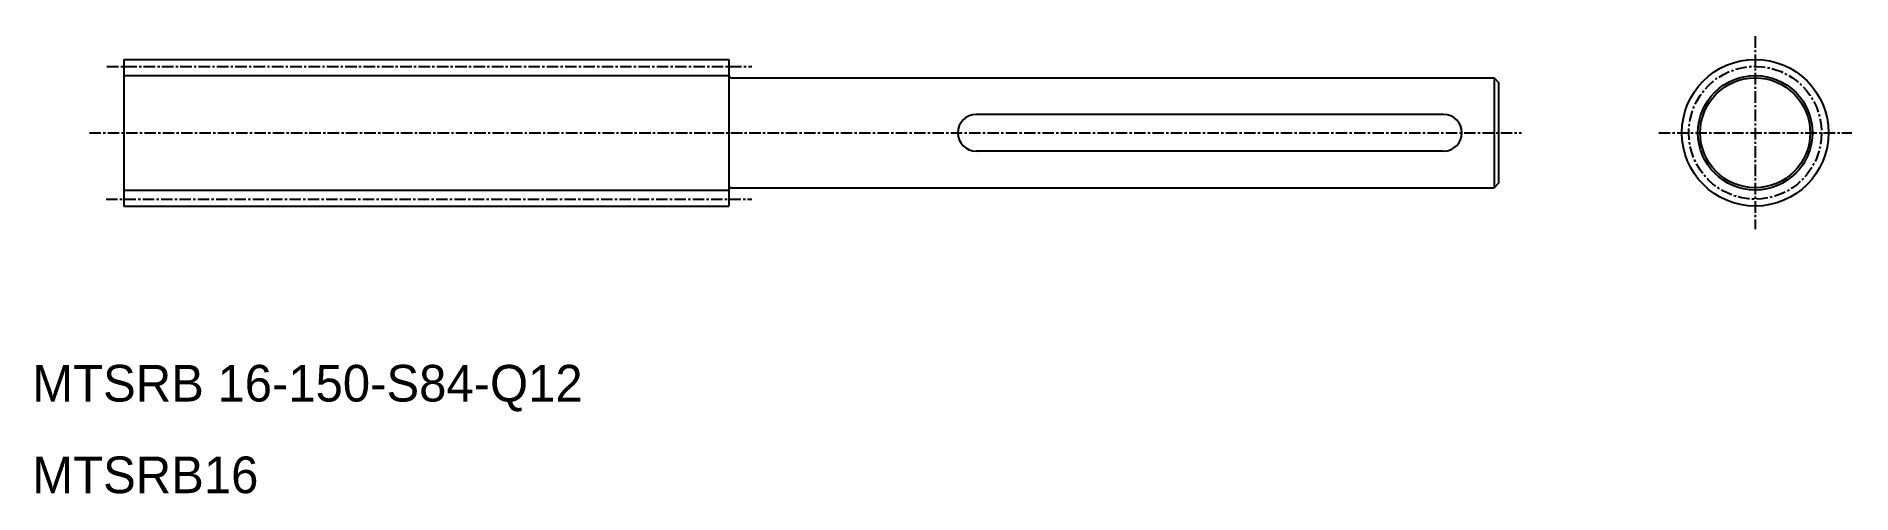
# Model space of a CAD drawing. Extents: x 10 to 209, y 10 to 60.
import ezdxf

# ---------------------------------------------------------------- set-up
doc = ezdxf.new("R2010")
doc.units = 0
doc.linetypes.add('CENTER', pattern=[2, 1.25, -0.25, 0.25, -0.25])
doc.layers.get('0').update_dxf_attribs({"linetype": 'CONTINUOUS'})
doc.layers.add('CENTER', color=1, linetype='CENTER')

msp = doc.modelspace()

# ---------------------------------------------------------------- linework, layer by layer
at = {"color": 7, "linetype": 'CONTINUOUS'}
for p, q in [((20, 57.33), (86, 57.33)), ((20, 57.33), (20, 41.33)), ((86, 57.33), (86, 41.33)), ((86.3, 55.33), (169.5, 55.33)), ((169.5, 55.33), (169.5, 43.33)), ((169.5, 55.33), (170, 54.83)), ((170, 54.83), (170, 43.83)), ((170, 51.83), (170, 51.83)), ((164, 51.33), (113, 51.33)), ((164, 47.33), (113, 47.33)), ((170, 43.83), (169.5, 43.33)), ((86.3, 43.33), (169.5, 43.33)), ((20, 41.33), (86, 41.33))]:
    msp.add_line(p, q, dxfattribs=at)
at = {"color": 3, "linetype": 'CONTINUOUS'}
for p, q in [((20, 55.58), (86, 55.58)), ((20, 43.08), (86, 43.08))]:
    msp.add_line(p, q, dxfattribs=at)
at = {"color": 7, "linetype": 'CONTINUOUS'}
for radius in [8, 6]:
    msp.add_circle((198, 49.33), radius, dxfattribs=at)
at = {"color": 3, "linetype": 'CONTINUOUS'}
msp.add_circle((198, 49.33), 6.25, dxfattribs=at)
at = {"color": 7, "linetype": 'CONTINUOUS'}
for centre, radius, start, end in [((86.3, 55.63), 0.3, 180, 270), ((113, 49.33), 2, 90, 270), ((164, 49.33), 2, 270, 90), ((86.3, 43.03), 0.3, 90, 180)]:
    msp.add_arc(centre, radius, start, end, dxfattribs=at)
at = {"layer": 'CENTER', "color": 1, "linetype": 'CENTER'}
for p, q in [((198, 59.86), (198, 38.8)), ((18.15, 56.58), (88.5, 56.58)), ((16.23, 49.33), (172.5, 49.33)), ((187.47, 49.33), (208.53, 49.33)), ((18.06, 42.08), (88.5, 42.08))]:
    msp.add_line(p, q, dxfattribs=at)
msp.add_circle((198, 49.33), 7.25, dxfattribs=at)

# ---------------------------------------------------------------- texts
at = {"color": 7, "linetype": 'CONTINUOUS'}
for s, p in [('MTSRB 16-150-S84-Q12', (10, 20)), ('MTSRB16', (10, 10))]:
    msp.add_text(s, height=4, dxfattribs=at).set_placement(p)

doc.saveas('drawing.dxf')
